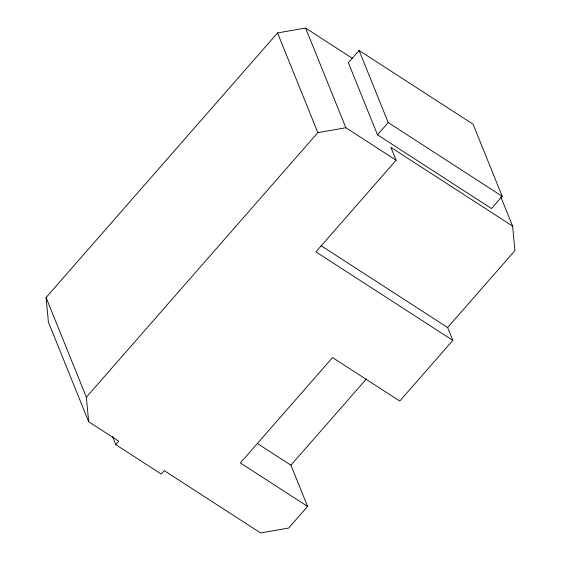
<?xml version="1.0" encoding="UTF-8"?>
<svg xmlns="http://www.w3.org/2000/svg" width="561" height="561" viewBox="0 0 561 561"><rect width="100%" height="100%" fill="white"/><g stroke="black" fill="none" stroke-linecap="round" stroke-linejoin="round"><path stroke-width="0.84" d="M257.331 443.463L290.935 465.195L307.582 506.408L288.642 528.062L260.606 532.95L164.24 470.616L161.245 474.052L115.776 444.642L118.778 441.212L88.673 421.739L48.386 322.035L46.079 297.526L277.555 32.938L305.591 28.05L352.617 58.47M359.082 50.462L348.367 62.713L377.504 134.829L491.492 208.559L502.207 196.308L473.07 124.191L359.082 50.462L388.219 122.579L502.207 196.308M88.673 421.739L86.359 397.223L317.842 132.634L345.871 127.754L396.087 160.229L315.927 251.861L452.818 340.401L399.762 401.045L332.554 357.574L240.374 462.937L307.582 506.408M377.504 134.829L388.219 122.579M290.935 465.195L366.41 378.934M452.818 340.401L447.622 327.54L514.921 250.613L512.614 226.104L500.805 196.883M512.614 226.104L390.891 147.368L396.087 160.229M321.032 245.662L447.622 327.54M305.591 28.05L345.871 127.754M277.555 32.938L317.842 132.634M112.502 436.528L115.776 444.642M46.079 297.526L86.359 397.223"/></g></svg>
